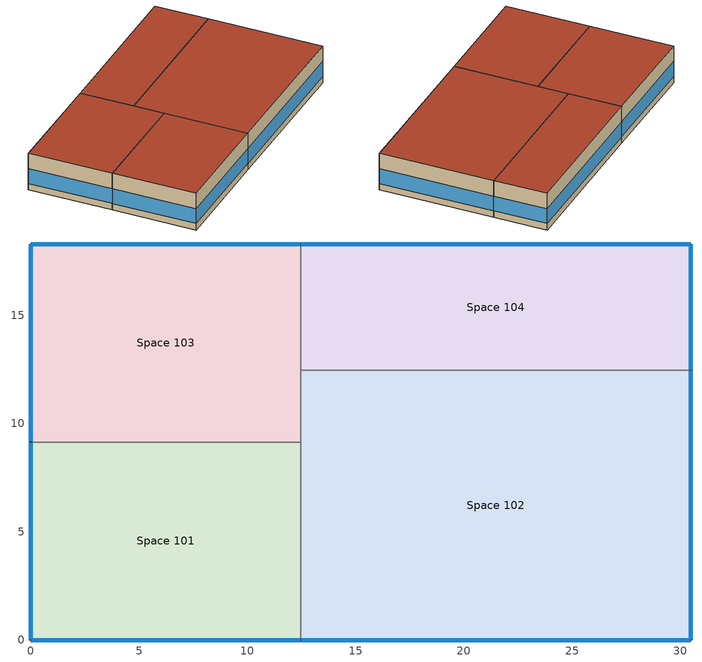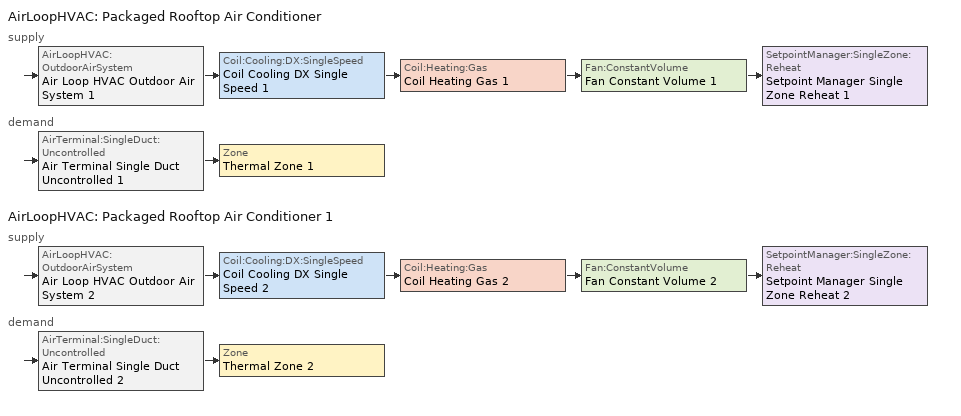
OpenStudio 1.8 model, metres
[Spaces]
Space 101
 floor ground: 12.48,9.14 12.48,0 0,0 0,9.14 z0
 wall outside: 0,9.14 0,0 12.48,0 z0:4.27
 wall to Space 103: 12.48,9.14 0,9.14 z0:4.27
 wall to Space 102: 12.48,0 12.48,9.14 z0:4.27
 window: 0.03,0 12.45,0 z0.76:2.47; 0,9.12 0,0.03 z0.76:2.48
 roof outside: 12.48,0 12.48,9.14 0,9.14 0,0 z4.27
Space 102
 floor ground: 30.48,12.45 30.48,0 12.48,0 12.48,12.45 z0
 wall outside: 12.48,0 30.48,0 30.48,12.45 z0:4.27
 wall to Space 103: 12.48,12.45 12.48,9.14 z0:4.27
 wall to Space 104: 30.48,12.45 12.48,12.45 z0:4.27
 window: 30.48,0.03 30.48,12.42 / 12.5,0 30.45,0 z0.76:2.47
 roof outside: 30.48,0 30.48,12.45 12.48,12.45 12.48,0 z4.27
Space 103
 floor ground: 12.48,18.29 12.48,9.14 0,9.14 0,18.29 z0
 wall outside: 12.48,18.29 0,18.29 0,9.14 z0:4.27
 wall to Space 104: 12.48,12.45 12.48,18.29 z0:4.27
 window: 12.45,18.29 0.03,18.29 z0.76:2.47; 0,18.26 0,9.17 z0.76:2.48
 roof outside: 12.48,9.14 12.48,18.29 0,18.29 0,9.14 z4.27
Space 104
 floor ground: 30.48,18.29 30.48,12.45 12.48,12.45 12.48,18.29 z0
 wall outside: 30.48,12.45 30.48,18.29 12.48,18.29 z0:4.27
 window: 30.45,18.29 12.5,18.29 z0.76:2.47; 30.48,12.48 30.48,18.26 z0.76:2.48
 roof outside: 30.48,12.45 30.48,18.29 12.48,18.29 12.48,12.45 z4.27
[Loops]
AirLoopHVAC 'Packaged Rooftop Air Conditioner'
 supply: AirLoopHVAC:OutdoorAirSystem 'Air Loop HVAC Outdoor Air System 1' > Coil:Cooling:DX:SingleSpeed 'Coil Cooling DX Single Speed 1' > Coil:Heating:Gas 'Coil Heating Gas 1' > Fan:ConstantVolume 'Fan Constant Volume 1' > SetpointManager:SingleZone:Reheat 'Setpoint Manager Single Zone Reheat 1'
 demand: AirTerminal:SingleDuct:Uncontrolled 'Air Terminal Single Duct Uncontrolled 1' > Zone 'Thermal Zone 1'
AirLoopHVAC 'Packaged Rooftop Air Conditioner 1'
 supply: AirLoopHVAC:OutdoorAirSystem 'Air Loop HVAC Outdoor Air System 2' > Coil:Cooling:DX:SingleSpeed 'Coil Cooling DX Single Speed 2' > Coil:Heating:Gas 'Coil Heating Gas 2' > Fan:ConstantVolume 'Fan Constant Volume 2' > SetpointManager:SingleZone:Reheat 'Setpoint Manager Single Zone Reheat 2'
 demand: AirTerminal:SingleDuct:Uncontrolled 'Air Terminal Single Duct Uncontrolled 2' > Zone 'Thermal Zone 2'
[Building]
Building 1: Space Type=189.1-2009 - Office - OpenOffice - CZ4-8 1; Default Construction Set=189.1-2009 - CZ5 - Office 1
[ClimateZones]
Climate Zone Institution Name 1=ASHRAE; Climate Zone Document Name 1=ANSI/ASHRAE Standard 169; Climate Zone Document Year 1=2006; Climate Zone Institution Name 2=CEC; Climate Zone Document Name 2=California Climate Zone Descriptions; Climate Zone Document Year 2=1995
[Site]
Chicago Ohare Intl Ap: Latitude {deg}=41.98; Longitude {deg}=-87.92; Time Zone {hr}=-6; Elevation {m}=201
[SizingPeriod:DesignDay] Barometric Pressure {Pa}=98934; Sky Clearness=0; Rain Indicator=0; Snow Indicator=0; Day of Month=21; Daylight Saving Time Indicator=0; Dry-Bulb Temperature Range Modifier Type=DefaultMultipliers
Name | Maximum Dry-Bulb Temperature {C} | Daily Dry-Bulb Temperature Range {deltaC} | Humidity Indicating Conditions at Maximum Dry-Bulb {BasedOnField A3} | Wind Speed {m/s} | Wind Direction {deg} | Month | Day Type | Humidity Indicating Type | Solar Model Indicator | ASHRAE Taub | ASHRAE Taud
Chicago Ohare Intl Ap Ann Htg Wind 99.6% Condns WS=>MCDB | -3.5 | 0 | -3.5 | 12.4 | 270 | 1 | WinterDesignDay | Wetbulb | ASHRAEClearSky
Chicago Ohare Intl Ap Ann Hum_n 99.6% Condns DP=>MCDB | -19.2 | 0 | -25.7 | 4.9 | 270 | 1 | WinterDesignDay | Dewpoint | ASHRAEClearSky
Chicago Ohare Intl Ap Ann Clg .4% Condns WB=>MDB | 31.2 | 10.5 | 25.5 | 5.2 | 230 | 7 | SummerDesignDay | Wetbulb | ASHRAETau | 0.455 | 2.05
Chicago Ohare Intl Ap Ann Clg .4% Condns Enth=>MDB | 31.4 | 10.5 | 79200 | 5.2 | 230 | 7 | SummerDesignDay | Enthalpy | ASHRAETau | 0.455 | 2.05
Chicago Ohare Intl Ap Ann Htg 99.6% Condns DB | -20 | 0 | -20 | 4.9 | 270 | 1 | WinterDesignDay | Wetbulb | ASHRAEClearSky
Chicago Ohare Intl Ap Ann Clg .4% Condns DB=>MWB | 33.3 | 10.5 | 23.7 | 5.2 | 230 | 7 | SummerDesignDay | Wetbulb | ASHRAETau | 0.455 | 2.05
Chicago Ohare Intl Ap Ann Clg .4% Condns DP=>MDB | 28.9 | 10.5 | 23.8 | 5.2 | 230 | 7 | SummerDesignDay | Dewpoint | ASHRAETau | 0.455 | 2.05
[DefaultConstructionSet]
189.1-2009 - CZ5 - Office 1: Default Exterior Surface Constructions=Default Surface Constructions 22; Default Interior Surface Constructions=Default Surface Constructions 23; Default Ground Contact Surface Constructions=Default Surface Constructions 24; Default Exterior SubSurface Constructions=Default Sub Surface Constructions 15; Default Interior SubSurface Constructions=Default Sub Surface Constructions 16; Interior Partition Construction=Interior Partition
[DefaultSurfaceConstructions]
Name | Floor Construction | Wall Construction | Roof Ceiling Construction
Default Surface Constructions 22 | ExtSlabCarpet 4in ClimateZone 1-8 | ASHRAE 189.1-2009 ExtWall Mass ClimateZone 5 | ASHRAE 189.1-2009 ExtRoof IEAD ClimateZone 2-5
Default Surface Constructions 23 | Interior Floor | Interior Wall | Interior Ceiling
Default Surface Constructions 24 | ExtSlabCarpet 4in ClimateZone 1-8 | ExtSlabCarpet 4in ClimateZone 1-8 | ExtSlabCarpet 4in ClimateZone 1-8
[Construction]
ExtSlabCarpet 4in ClimateZone 1-8: MAT-CC05 4 HW CONCRETE, CP02 CARPET PAD
Interior Floor: F16 Acoustic tile, F05 Ceiling air space resistance, M11 100mm lightweight concrete
Interior Wall: G01a 19mm gypsum board, F04 Wall air space resistance, G01a 19mm gypsum board
Interior Ceiling: M11 100mm lightweight concrete, F05 Ceiling air space resistance, F16 Acoustic tile
Exterior Door: F08 Metal surface, I01 25mm insulation board
Interior Window: Clear 3mm
Interior Door; Interior Partition: G05 25mm wood
ASHRAE 189.1-2009 ExtRoof IEAD ClimateZone 2-5: Roof Membrane, Roof Insulation [21], Metal Decking
ASHRAE 189.1-2009 ExtWindow ClimateZone 4-5: Theoretical Glass [207]
ASHRAE 189.1-2009 ExtWall Mass ClimateZone 5: 1IN Stucco, 8IN Concrete HW, Wall Insulation [40], 1/2IN Gypsum
[Material] Thermal Absorptance=0.9
Name | Roughness | Thickness {m} | Conductivity {W/m-K} | Density {kg/m3} | Specific Heat {J/kg-K} | Solar Absorptance | Visible Absorptance
MAT-CC05 4 HW CONCRETE | Rough | 0.1016 | 1.311 | 2240 | 836.8 | 0.85 | 0.85
1IN Stucco | Smooth | 0.0253 | 0.6918 | 1858 | 837 | 0.92 | 0.92
8IN Concrete HW | MediumRough | 0.2033 | 1.7296 | 2243 | 837 | 0.65 | 0.65
1/2IN Gypsum | Smooth | 0.0127 | 0.16 | 784.9 | 830 | 0.4 | 0.4
Roof Membrane | VeryRough | 0.0095 | 0.16 | 1121.29 | 1460 | 0.7 | 0.7
Metal Decking | MediumSmooth | 0.0015 | 45.006 | 7680 | 418.4 | 0.6 | 0.6
F16 Acoustic tile | MediumSmooth | 0.0191 | 0.06 | 368 | 590 | 0.3 | 0.3
M11 100mm lightweight concrete | MediumRough | 0.1016 | 0.53 | 1280 | 840 | 0.5 | 0.5
G01a 19mm gypsum board | MediumSmooth | 0.019 | 0.16 | 800 | 1090 | 0.4 | 0.4
F08 Metal surface | Smooth | 0.0008 | 45.28 | 7824 | 500 | 0.7 | 0.7
I01 25mm insulation board | MediumRough | 0.0254 | 0.03 | 43 | 1210 | 0.6 | 0.6
G05 25mm wood | MediumSmooth | 0.0254 | 0.15 | 608 | 1630 | 0.5 | 0.5
Roof Insulation [21] | MediumRough | 0.2105 | 0.049 | 265 | 836.8 | 0.7 | 0.7
Wall Insulation [40] | MediumRough | 0.0794 | 0.0432 | 91 | 837 | 0.5 | 0.5
[Material:NoMass]
CP02 CARPET PAD: Roughness=Smooth; Thermal Resistance {m2-K/W}=0.1; Thermal Absorptance=0.9; Solar Absorptance=0.8; Visible Absorptance=0.8
[Material:AirGap]
Name | Thermal Resistance {m2-K/W}
F05 Ceiling air space resistance | 0.18
F04 Wall air space resistance | 0.15
[DefaultSubSurfaceConstructions]
Name | Fixed Window Construction | Operable Window Construction | Door Construction | Tubular Daylight Dome Construction | Tubular Daylight Diffuser Construction
Default Sub Surface Constructions 15 | ASHRAE 189.1-2009 ExtWindow ClimateZone 4-5 | ASHRAE 189.1-2009 ExtWindow ClimateZone 4-5 | Exterior Door | Interior Window | Interior Window
Default Sub Surface Constructions 16 | Interior Window | Interior Window | Interior Door
[WindowMaterial:Glazing] Optical Data Type=SpectralAverage; Thickness {m}=0.003; Back Side Solar Reflectance at Normal Incidence=0; Back Side Visible Reflectance at Normal Incidence=0; Infrared Transmittance at Normal Incidence=0; Dirt Correction Factor for Solar and Visible Transmittance=1; Solar Diffusing=No
Name | Solar Transmittance at Normal Incidence | Front Side Solar Reflectance at Normal Incidence | Visible Transmittance at Normal Incidence | Front Side Visible Reflectance at Normal Incidence | Front Side Infrared Hemispherical Emissivity | Back Side Infrared Hemispherical Emissivity | Conductivity {W/m-K}
Clear 3mm | 0.837 | 0.075 | 0.898 | 0.081 | 0.84 | 0.84 | 0.9
Theoretical Glass [207] | 0.3311 | 0.6189 | 0.44 | 0.51 | 0.9 | 0.9 | 0.0133
[SpaceType] Standards Building Type=Office
Name | Default Schedule Set | Design Specification Outdoor Air Object | Standards Space Type
189.1-2009 - Office - ClosedOffice - CZ4-8 | 189.1-2009 - Office - ClosedOffice - CZ4-8 Schedule Set | 189.1-2009 - Office - ClosedOffice - CZ4-8 Ventilation | ClosedOffice
189.1-2009 - Office - OpenOffice - CZ4-8 | 189.1-2009 - Office - OpenOffice - CZ4-8 Schedule Set | 189.1-2009 - Office - OpenOffice - CZ4-8 Ventilation | OpenOffice
189.1-2009 - Office - OpenOffice - CZ4-8 1 | 189.1-2009 - Office - OpenOffice - CZ4-8 Schedule Set 1 | 189.1-2009 - Office - OpenOffice - CZ4-8 Ventilation 1 | OpenOffice
[DefaultScheduleSet] Number of People Schedule=Office Work Occ; People Activity Level Schedule=Office Activity; Lighting Schedule=Office Bldg Light; Electric Equipment Schedule=Office Bldg Equip; Infiltration Schedule=Office Infil Quarter On
189.1-2009 - Office - ClosedOffice - CZ4-8 Schedule Set; 189.1-2009 - Office - OpenOffice - CZ4-8 Schedule Set; 189.1-2009 - Office - OpenOffice - CZ4-8 Schedule Set 1
[Lights:Definition] Design Level Calculation Method=Watts/Area; Watts per Space Floor Area {W/m2}=10.6563
189.1-2009 - Office - ClosedOffice - CZ4-8 Lights Definition; 189.1-2009 - Office - OpenOffice - CZ4-8 Lights Definition; 189.1-2009 - Office - OpenOffice - CZ4-8 Lights Definition 1
[Lights]
Name | Lights Definition | Space or SpaceType
189.1-2009 - Office - ClosedOffice - CZ4-8 Lights | 189.1-2009 - Office - ClosedOffice - CZ4-8 Lights Definition | 189.1-2009 - Office - ClosedOffice - CZ4-8
189.1-2009 - Office - OpenOffice - CZ4-8 Lights | 189.1-2009 - Office - OpenOffice - CZ4-8 Lights Definition | 189.1-2009 - Office - OpenOffice - CZ4-8
189.1-2009 - Office - OpenOffice - CZ4-8 Lights 1 | 189.1-2009 - Office - OpenOffice - CZ4-8 Lights Definition 1 | 189.1-2009 - Office - OpenOffice - CZ4-8 1
[DesignSpecification:OutdoorAir] Outdoor Air Method=Sum; Outdoor Air Flow per Person {m3/s-person}=0.00943895
189.1-2009 - Office - ClosedOffice - CZ4-8 Ventilation; 189.1-2009 - Office - OpenOffice - CZ4-8 Ventilation; 189.1-2009 - Office - OpenOffice - CZ4-8 Ventilation 1
[People:Definition] Number of People Calculation Method=People/Area; Fraction Radiant=0.3
Name | People per Space Floor Area {person/m2}
189.1-2009 - Office - ClosedOffice - CZ4-8 People Definition | 0.0511286
189.1-2009 - Office - OpenOffice - CZ4-8 People Definition; 189.1-2009 - Office - OpenOffice - CZ4-8 People Definition 1 | 0.0565105
[People]
Name | People Definition | Space or SpaceType
189.1-2009 - Office - ClosedOffice - CZ4-8 People | 189.1-2009 - Office - ClosedOffice - CZ4-8 People Definition | 189.1-2009 - Office - ClosedOffice - CZ4-8
189.1-2009 - Office - OpenOffice - CZ4-8 People | 189.1-2009 - Office - OpenOffice - CZ4-8 People Definition | 189.1-2009 - Office - OpenOffice - CZ4-8
189.1-2009 - Office - OpenOffice - CZ4-8 People 1 | 189.1-2009 - Office - OpenOffice - CZ4-8 People Definition 1 | 189.1-2009 - Office - OpenOffice - CZ4-8 1
[SpaceInfiltration:DesignFlowRate] Design Flow Rate Calculation Method=Flow/ExteriorArea; Flow per Exterior Surface Area {m3/s-m2}=0.000226568
Name | Space or SpaceType
189.1-2009 - Office - ClosedOffice - CZ4-8 Infiltration | 189.1-2009 - Office - ClosedOffice - CZ4-8
189.1-2009 - Office - OpenOffice - CZ4-8 Infiltration | 189.1-2009 - Office - OpenOffice - CZ4-8
189.1-2009 - Office - OpenOffice - CZ4-8 Infiltration 1 | 189.1-2009 - Office - OpenOffice - CZ4-8 1
[ElectricEquipment:Definition] Design Level Calculation Method=Watts/Area
Name | Watts per Space Floor Area {W/m2}
189.1-2009 - Office - ClosedOffice - CZ4-8 Electric Equipment Definition | 6.8889
189.1-2009 - Office - OpenOffice - CZ4-8 Electric Equipment Definition; 189.1-2009 - Office - OpenOffice - CZ4-8 Electric Equipment Definition 1 | 7.64238
[ElectricEquipment]
Name | Electric Equipment Definition | Space or SpaceType
189.1-2009 - Office - ClosedOffice - CZ4-8 Electric Equipment | 189.1-2009 - Office - ClosedOffice - CZ4-8 Electric Equipment Definition | 189.1-2009 - Office - ClosedOffice - CZ4-8
189.1-2009 - Office - OpenOffice - CZ4-8 Electric Equipment | 189.1-2009 - Office - OpenOffice - CZ4-8 Electric Equipment Definition | 189.1-2009 - Office - OpenOffice - CZ4-8
189.1-2009 - Office - OpenOffice - CZ4-8 Electric Equipment 1 | 189.1-2009 - Office - OpenOffice - CZ4-8 Electric Equipment Definition 1 | 189.1-2009 - Office - OpenOffice - CZ4-8 1
[ThermostatSetpoint:DualSetpoint] Heating Setpoint Temperature Schedule=Medium Office HtgSetp; Cooling Setpoint Temperature Schedule=Medium Office ClgSetp
189.1-2009 - Office - PrintRoom - CZ4-8 Thermostat; 189.1-2009 - Office - PrintRoom - CZ4-8 Thermostat 1
[BuildingStory]
Building Story 1: Nominal Z Coordinate {m}=0; Nominal Floor to Floor Height {m}=4.2672
[Space] Building Story=Building Story 1
Name | Space Type | Thermal Zone
Space 101; Space 103 | 189.1-2009 - Office - OpenOffice - CZ4-8 | Thermal Zone 1
Space 102; Space 104 | 189.1-2009 - Office - ClosedOffice - CZ4-8 | Thermal Zone 2
[ThermalZone] Use Ideal Air Loads=No
Name | Thermostat
Thermal Zone 1 | 189.1-2009 - Office - PrintRoom - CZ4-8 Thermostat
Thermal Zone 2 | 189.1-2009 - Office - PrintRoom - CZ4-8 Thermostat 1
[Sizing:Zone] Zone Cooling Design Supply Air Temperature {C}=14; Zone Heating Design Supply Air Temperature {C}=40; Zone Cooling Design Supply Air Humidity Ratio {kg-H2O/kg-air}=0.0085; Zone Heating Design Supply Air Humidity Ratio {kg-H2O/kg-air}=0.008; Cooling Design Air Flow Method=DesignDay; Heating Design Air Flow Method=DesignDay
Thermal Zone 1; Thermal Zone 2
[Zone equipment]
Thermal Zone 1: Air Terminal Single Duct Uncontrolled 1
Thermal Zone 2: Air Terminal Single Duct Uncontrolled 2
[AirLoopHVAC] Availability Schedule=Always On Discrete; Design Supply Air Flow Rate {m3/s}=AutoSize
Packaged Rooftop Air Conditioner; Packaged Rooftop Air Conditioner 1
[Sizing:System] Type of Load to Size On=Sensible; Design Outdoor Air Flow Rate {m3/s}=Autosize; Minimum System Air Flow Ratio=1; Preheat Design Temperature {C}=7; Preheat Design Humidity Ratio {kg-H2O/kg-Air}=0.008; Precool Design Temperature {C}=12.8; Precool Design Humidity Ratio {kg-H2O/kg-Air}=0.008; Central Cooling Design Supply Air Temperature {C}=12.8; Central Heating Design Supply Air Temperature {C}=40; Sizing Option=NonCoincident; 100% Outdoor Air in Cooling=Yes; 100% Outdoor Air in Heating=Yes; Central Cooling Design Supply Air Humidity Ratio {kg-H2O/kg-Air}=0.0085; Central Heating Design Supply Air Humidity Ratio {kg-H2O/kg-Air}=0.008; Cooling Design Air Flow Method=DesignDay; Cooling Design Air Flow Rate {m3/s}=0; Heating Design Air Flow Method=DesignDay; Heating Design Air Flow Rate {m3/s}=0; System Outdoor Air Method=ZoneSum; Zone Maximum Outdoor Air Fraction=1; Cooling Supply Air Flow Rate Per Floor Area {m3/s-m2}=0.00996765; Cooling Fraction of Autosized Cooling Supply Air Flow Rate=1; Cooling Supply Air Flow Rate Per Unit Cooling Capacity {m3/s-W}=3.94755e-05; Heating Supply Air Flow Rate Per Floor Area {m3/s-m2}=0.00996765; Heating Fraction of Autosized Heating Supply Air Flow Rate=1; Heating Fraction of Autosized Cooling Supply Air Flow Rate=1; Heating Supply Air Flow Rate Per Unit Heating Capacity {m3/s-W}=3.15882e-05; Cooling Design Capacity Method=CoolingDesignCapacity; Cooling Design Capacity {W}=autosize; Cooling Design Capacity Per Floor Area {W/m2}=234.7; Fraction of Autosized Cooling Design Capacity=1; Heating Design Capacity Method=HeatingDesignCapacity; Heating Design Capacity {W}=autosize; Heating Design Capacity Per Floor Area {W/m2}=157; Fraction of Autosized Heating Design Capacity=1; Central Cooling Capacity Control Method=OnOff
Packaged Rooftop Air Conditioner; Packaged Rooftop Air Conditioner 1
[Fan:ConstantVolume] Availability Schedule=Always On Discrete; Pressure Rise {Pa}=500; Maximum Flow Rate {m3/s}=AutoSize
Fan Constant Volume 1; Fan Constant Volume 2
[Coil:Heating:Gas] Availability Schedule=Always On Discrete; Gas Burner Efficiency=0.8; Nominal Capacity {W}=AutoSize; Parasitic Electric Load {W}=0; Parasitic Gas Load {W}=0
Coil Heating Gas 1; Coil Heating Gas 2
[Coil:Cooling:DX:SingleSpeed] Availability Schedule=Always On Discrete; Rated Total Cooling Capacity {W}=autosize; Rated Sensible Heat Ratio=autosize; Rated COP {W/W}=3; Rated Air Flow Rate {m3/s}=autosize; Rated Evaporator Fan Power Per Volume Flow Rate {W/(m3/s)}=773.3; Condenser Type=AirCooled; Evaporative Condenser Effectiveness=0; Evaporative Condenser Air Flow Rate {m3/s}=Autosize; Evaporative Condenser Pump Rated Power Consumption {W}=Autosize; Crankcase Heater Capacity {W}=0; Maximum Outdoor Dry-Bulb Temperature for Crankcase Heater Operation {C}=0; Basin Heater Capacity {W/K}=0; Basin Heater Setpoint Temperature {C}=10
Name | Total Cooling Capacity Function of Temperature Curve | Total Cooling Capacity Function of Flow Fraction Curve | Energy Input Ratio Function of Temperature Curve | Energy Input Ratio Function of Flow Fraction Curve | Part Load Fraction Correlation Curve
Coil Cooling DX Single Speed 1 | Curve Biquadratic 1 | Curve Quadratic 1 | Curve Biquadratic 2 | Curve Quadratic 2 | Curve Quadratic 3
Coil Cooling DX Single Speed 2 | Curve Biquadratic 3 | Curve Quadratic 4 | Curve Biquadratic 4 | Curve Quadratic 5 | Curve Quadratic 6
[SetpointManager:SingleZone:Reheat] Minimum Supply Air Temperature {C}=-99; Maximum Supply Air Temperature {C}=99
Name | Control Zone
Setpoint Manager Single Zone Reheat 1 | Thermal Zone 1
Setpoint Manager Single Zone Reheat 2 | Thermal Zone 2
[Controller:OutdoorAir] Minimum Outdoor Air Flow Rate {m3/s}=Autosize; Maximum Outdoor Air Flow Rate {m3/s}=Autosize; Economizer Control Action Type=ModulateFlow; Economizer Maximum Limit Dry-Bulb Temperature {C}=28; Economizer Maximum Limit Enthalpy {J/kg}=64000; Economizer Minimum Limit Dry-Bulb Temperature {C}=-100; Lockout Type=NoLockout; Minimum Limit Type=FixedMinimum; High Humidity Control=No; Heat Recovery Bypass Control Type=BypassWhenWithinEconomizerLimits
Name | Controller Mechanical Ventilation | Economizer Control Type
Controller Outdoor Air 1 | Controller Mechanical Ventilation 1
Controller Outdoor Air 2 | Controller Mechanical Ventilation 2 | DifferentialDryBulb
[Controller:MechanicalVentilation] Availability Schedule=Always On Discrete; System Outdoor Air Method=ZoneSum
Controller Mechanical Ventilation 1; Controller Mechanical Ventilation 2
[AirLoopHVAC:OutdoorAirSystem]
Name | Controller
Air Loop HVAC Outdoor Air System 1 | Controller Outdoor Air 1
Air Loop HVAC Outdoor Air System 2 | Controller Outdoor Air 2
[AirTerminal:SingleDuct:Uncontrolled] Availability Schedule=Always On Discrete; Maximum Air Flow Rate {m3/s}=AutoSize
Air Terminal Single Duct Uncontrolled 1; Air Terminal Single Duct Uncontrolled 2
[Schedule:Ruleset]
Name | Default Day Schedule | Summer Design Day Schedule | Winter Design Day Schedule
Office Bldg Light | Office Bldg Light Default Schedule | Office Bldg Light Summer Design Day | Office Bldg Light Winter Design Day
Office Activity | Office Activity Default Schedule | Office Activity Summer Design Day | Office Activity Winter Design Day
Office Infil Quarter On | Office Infil Quarter On Default Schedule | Office Infil Quarter On Summer Design Day | Office Infil Quarter On Winter Design Day
Office Bldg Equip | Office Bldg Equip Default Schedule | Office Bldg Equip Summer Design Day | Office Bldg Equip Winter Design Day
Medium Office HtgSetp | Medium Office HtgSetp Default Schedule | Medium Office HtgSetp Summer Design Day | Medium Office HtgSetp Winter Design Day
Medium Office ClgSetp | Medium Office ClgSetp Default Schedule | Medium Office ClgSetp Summer Design Day | Medium Office ClgSetp Winter Design Day
Office Work Occ | Office Bldg Occ Default Schedule | Office Bldg Occ Summer Design Day | Office Bldg Occ Winter Design Day
[Schedule:Day]
Office Bldg Light Default Schedule: 5, 0, 0.05, 7, 0, 0.1, 8, 0, 0.3, 17, 0, 0.9, 18, 0, 0.7, 20, 0, 0.5, 22, 0, 0.3, 23, 0, 0.1, 24, 0, 0.05
Office Bldg Light Summer Design Day; Office Infil Quarter On Rule 1 Day Schedule; Office Bldg Equip Summer Design Day: 24, 0, 1
Office Bldg Light Winter Design Day; Office Bldg Equip Winter Design Day; Office Bldg Occ Winter Design Day; Office Bldg Occ Rule 1 Day Schedule: 24, 0, 0
Office Bldg Light Rule 1 Day Schedule: 24, 0, 0.05
Office Bldg Light Rule 2 Day Schedule: 6, 0, 0.05, 8, 0, 0.1, 14, 0, 0.5, 17, 0, 0.15, 24, 0, 0.05
Office Activity Default Schedule; Office Activity Summer Design Day; Office Activity Winter Design Day: 24, 0, 132
Office Infil Quarter On Default Schedule; Office Infil Quarter On Summer Design Day: 6, 0, 1, 22, 0, 0.25, 24, 0, 1
Office Infil Quarter On Winter Design Day; Office Infil Quarter On Rule 2 Day Schedule: 6, 0, 1, 18, 0, 0.25, 24, 0, 1
Office Bldg Equip Default Schedule: 8, 0, 0.4, 12, 0, 0.9, 13, 0, 0.8, 17, 0, 0.9, 18, 0, 0.8, 20, 0, 0.6, 22, 0, 0.5, 24, 0, 0.4
Office Bldg Equip Rule 1 Day Schedule: 24, 0, 0.3
Office Bldg Equip Rule 2 Day Schedule: 6, 0, 0.3, 8, 0, 0.4, 14, 0, 0.5, 17, 0, 0.35, 24, 0, 0.3
Medium Office HtgSetp Default Schedule: 6, 0, 15.6, 22, 0, 21, 24, 0, 15.6
Medium Office HtgSetp Summer Design Day; Medium Office HtgSetp Rule 1 Day Schedule: 24, 0, 15.6
Medium Office HtgSetp Winter Design Day: 24, 0, 21
Medium Office HtgSetp Rule 2 Day Schedule: 6, 0, 15.6, 18, 0, 21, 24, 0, 15.6
Medium Office ClgSetp Default Schedule; Medium Office ClgSetp Summer Design Day: 6, 0, 26.7, 22, 0, 24, 24, 0, 26.7
Medium Office ClgSetp Winter Design Day; Medium Office ClgSetp Rule 1 Day Schedule: 24, 0, 26.7
Medium Office ClgSetp Rule 2 Day Schedule: 6, 0, 26.7, 18, 0, 24, 24, 0, 26.7
Office Bldg Occ Default Schedule: 6, 0, 0, 7, 0, 0.1, 8, 0, 0.2, 12, 0, 0.85, 13, 0, 0.5, 17, 0, 0.85, 18, 0, 0.7, 20, 0, 0.4, 22, 0, 0.1, 24, 0, 0.05
Office Bldg Occ Summer Design Day: 6, 0, 0, 22, 0, 1, 24, 0, 0.05
Office Bldg Occ Rule 2 Day Schedule: 6, 0, 0, 8, 0, 0.1, 14, 0, 0.4, 17, 0, 0.1, 24, 0, 0
[Schedule:Rule] Apply Monday=No; Apply Tuesday=No; Apply Wednesday=No; Apply Thursday=No; Apply Friday=No; Date Specification Type=DateRange; Start Month=1; Start Day=1; End Month=12; End Day=31
Name | Schedule Ruleset | Rule Order | Day Schedule | Apply Sunday | Apply Saturday
Office Bldg Light Rule 1 | Office Bldg Light | 0 | Office Bldg Light Rule 1 Day Schedule | Yes | No
Office Bldg Light Rule 2 | Office Bldg Light | 1 | Office Bldg Light Rule 2 Day Schedule | No | Yes
Office Infil Quarter On Rule 1 | Office Infil Quarter On | 0 | Office Infil Quarter On Rule 1 Day Schedule | Yes | No
Office Infil Quarter On Rule 2 | Office Infil Quarter On | 1 | Office Infil Quarter On Rule 2 Day Schedule | No | Yes
Office Bldg Equip Rule 1 | Office Bldg Equip | 0 | Office Bldg Equip Rule 1 Day Schedule | Yes | No
Office Bldg Equip Rule 2 | Office Bldg Equip | 1 | Office Bldg Equip Rule 2 Day Schedule | No | Yes
Medium Office HtgSetp Rule 1 | Medium Office HtgSetp | 0 | Medium Office HtgSetp Rule 1 Day Schedule | Yes | No
Medium Office HtgSetp Rule 2 | Medium Office HtgSetp | 1 | Medium Office HtgSetp Rule 2 Day Schedule | No | Yes
Medium Office ClgSetp Rule 1 | Medium Office ClgSetp | 0 | Medium Office ClgSetp Rule 1 Day Schedule | Yes | No
Medium Office ClgSetp Rule 2 | Medium Office ClgSetp | 1 | Medium Office ClgSetp Rule 2 Day Schedule | No | Yes
Office Work Occ Rule 1 | Office Work Occ | 0 | Office Bldg Occ Rule 1 Day Schedule | Yes | No
Office Work Occ Rule 2 | Office Work Occ | 1 | Office Bldg Occ Rule 2 Day Schedule | No | Yes
[Schedule:Constant]
Always On Discrete: Value=1
[Curve:Biquadratic] Minimum Value of x {BasedOnField A2}=17; Maximum Value of x {BasedOnField A2}=22; Minimum Value of y {BasedOnField A3}=13; Maximum Value of y {BasedOnField A3}=46
Name | Coefficient1 Constant | Coefficient2 x | Coefficient3 x**2 | Coefficient4 y | Coefficient5 y**2 | Coefficient6 x*y
Curve Biquadratic 1; Curve Biquadratic 3 | 0.942588 | 0.00954335 | 0.00068377 | -0.0110427 | 5.249e-06 | -9.72e-06
Curve Biquadratic 2; Curve Biquadratic 4 | 0.342414 | 0.034885 | -0.0006237 | 0.00497722 | 0.000437951 | -0.000728028
[Curve:Quadratic]
Name | Coefficient1 Constant | Coefficient2 x | Coefficient3 x**2 | Minimum Value of x {BasedOnField A2} | Maximum Value of x {BasedOnField A2}
Curve Quadratic 1; Curve Quadratic 4 | 0.8 | 0.2 | 0 | 0.5 | 1.5
Curve Quadratic 2; Curve Quadratic 5 | 1.1552 | -0.1808 | 0.0256 | 0.5 | 1.5
Curve Quadratic 3; Curve Quadratic 6 | 0.85 | 0.15 | 0 | 0 | 1
